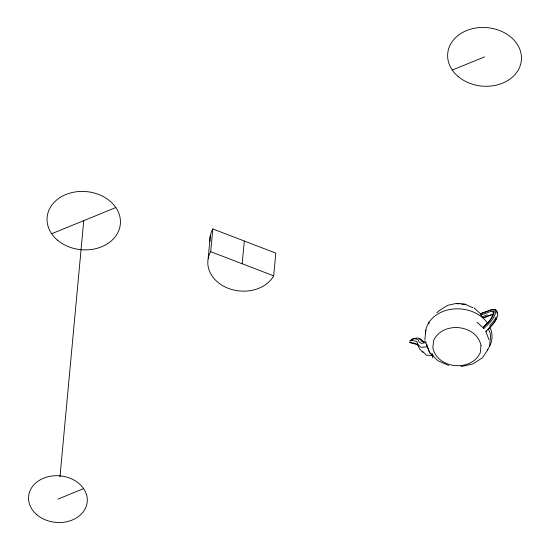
<?xml version="1.0" encoding="UTF-8"?>
<svg xmlns="http://www.w3.org/2000/svg" width="550" height="550" viewBox="0 0 550 550"><rect width="100%" height="100%" fill="white"/><g stroke="black" fill="none" stroke-linecap="round" stroke-linejoin="round"><path stroke-width="0.82" d="M59.971 476.912L83.744 220.646M208.189 258.452L210.299 235.716M210.698 251.68L212.809 228.938L275.798 253.117L273.687 275.859A34.457 27.335 5.3 0 1 228.353 288.358A34.457 27.335 5.3 0 1 210.698 251.68L273.687 275.859M242.192 263.766L244.303 241.031M489.534 346.637L490.545 336.689L490.167 333.135L488.647 329.361M424.82 340.044L425.879 330.076M422.922 352.399L419.471 348.693L417.402 344.149L411.551 342.533L409.956 342.643L410.224 340.643L413.167 338.745L417.725 337.899L420.537 339.144L421.355 341.117L423.576 342.011L425.755 341.186M481.779 316.264L480.411 313.706L492.188 309.451L495.041 309.561L496.547 310.626L497.317 313.005M488.984 339.783L485.884 331.554L486.118 331.031M496.183 318.773L494.12 322.52L487.864 329.402M496.258 316.855L493.721 321.124L489.665 325.799M488.015 349.353L482.515 357.741L472.849 363.942L460.79 366.658M485.884 331.554C490.779 326.755 496.533 321.778 497.812 314.689L496.547 310.626M476.974 322.197L483.821 328.522C488.723 323.757 494.491 318.808 495.791 311.733L495.041 309.561M483.821 328.522L483.361 327.002C488.049 322.843 493.061 318.099 494.319 311.692L493.598 309.973L490.971 310.001L480.37 313.878M483.361 327.002C487.74 323.104 492.305 318.622 493.529 312.661L492.834 311.382L490.449 311.561L481.009 315.061M436.831 312.764L439.594 310.331L447.638 305.339L456.748 303.318L465.85 304.239M410.224 340.643L412.913 339.061L416.192 338.36M51.659 233.757L115.823 207.542M452.286 70.056L484.557 56.87M57.908 499.125L83.6 488.627M487.293 314.806L482.164 316.869L483.051 318.051L492.47 314.524M483.092 317.873L489.252 315.404M489.988 315.164L492.944 314.208M413.875 343.331L412.466 343.626L414.04 343.64L418.062 345.104M413.167 338.745L414.377 338.559L418.213 339.639L419.072 341.969L421.321 343.317L426.367 342.664M410.341 340.512L411.771 340.319L416.831 341.522L418.144 344.829L420.853 347.249L427.412 346.878L429.708 352.77L437.931 360.738L448.717 365.475M419.203 338.993L420.2 338.999L422.792 340.684L423.796 342.636M456.913 303.641L459.312 303.889M461.718 304.136L464.915 304.459M409.777 342.499L412.046 343.303M465.719 304.542L472.759 307.697M473.962 307.849L480.411 313.706M422.833 351.478L426.243 355.149L433.379 355.616L429.289 352.344L429.708 352.77L425.824 343.001M492.834 311.382L493.343 313.28M426.779 344.334L427.412 346.878M428.78 322.135L428.973 323.833M432.245 353.588L432.712 357.844M489.864 327.016A33.351 26.462 5.3 0 1 487.293 349.931M425.432 333.781A33.351 26.462 5.3 0 1 450.622 309.361A33.351 26.462 5.3 0 1 487.822 323.455M209.949 241.271A34.457 27.335 5.3 0 1 212.809 228.938M481.016 345.379L480.274 352.674C471.371 372.233 437.408 369.078 432.829 347.827L433.606 340.519C442.551 321.021 476.362 324.211 481.016 345.379M458.033 76.416A36.987 29.343 5.3 0 0 520.073 66.138A36.987 29.343 5.3 0 0 475.571 28.05A36.987 29.343 5.3 0 0 458.033 76.416M36.795 514.676A29.446 23.361 5.3 0 0 86.178 506.502A29.446 23.361 5.3 0 0 50.751 476.183A29.446 23.361 5.3 0 0 36.795 514.676M57.372 240.075A36.767 29.171 5.3 0 0 119.047 229.866A36.767 29.171 5.3 0 0 74.807 192.005A36.767 29.171 5.3 0 0 57.372 240.075"/></g></svg>
